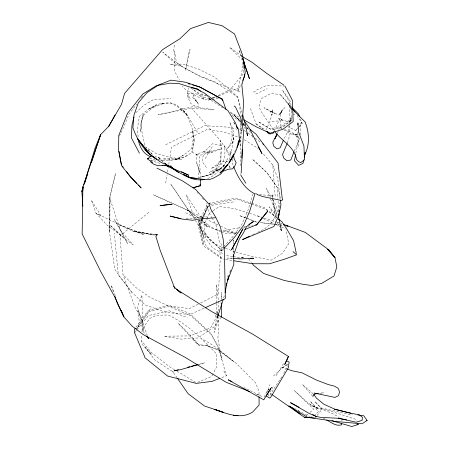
<?xml version="1.0" encoding="UTF-8"?>
<svg xmlns="http://www.w3.org/2000/svg" width="449" height="449" viewBox="0 0 449 449"><rect width="100%" height="100%" fill="white"/><g stroke="black" fill="none" stroke-linecap="round" stroke-linejoin="round"><path stroke-width="0.34" stroke-dasharray="2.25 1.68" d="M216.53 303.294L216.513 311.713L216.008 314.379M216.53 302.592L216.564 284.357L218.366 300.476M300.375 134.846L300.432 127.679L301.212 122.605L299.898 125.709L299.062 126.657M297.85 132.444L298.63 146.823M233.188 253.023L233.239 248.892M233.289 244.761L233.351 239.946M232.633 158.884L232.548 163.436L233.413 165.883M221.666 300.707L221.851 292.518L221.262 299.264M240.782 165.732L240.159 146.026L241.882 127.303M240.99 124.076L240.159 146.026M218.899 316.27L217.911 338.63L221.806 359.475L218.192 347.436L211.462 334.763L191.263 316.001L168.313 306.134L148.877 311.937L136.962 328.241M217.597 316.186L217.226 323.566L214.061 332.473L217.03 315.557M217.726 313.503L217.86 310.815L217.148 314.878M177.136 377.862L172.427 371.07L173.707 372.238L155.208 360.395L144.887 346.886L151.442 354.441L142.978 345.191L141.486 340.842L141.8 335.364M141.996 331.94L142.148 329.201L149.702 318.442L156.578 315.22L168.151 314.99C187.261 323.774 202.269 339.242 216.783 354.053L216.727 366.62L213.236 373.355M341.88 420.915L341.964 419.619M279.317 207.988L279.665 203.173M279.963 199.047L280.159 196.297L277.162 187.317L266.796 172.495L252.433 159.176L266.796 172.495L277.162 187.317L277.864 198.34M173.752 51.281L174.302 44.064M158.508 159.799C169.963 161.483 182.996 159.984 191.931 152.076L196.179 154.31L196.797 163.15L198.447 167.556L198.104 171.793L199.064 177.984M220.914 303.311L221.026 301.958M289.852 124.188L290.318 119.456L289.689 122.381L291.12 117.728L289.178 122.016L278.391 118.755L283.297 120.933L280.401 118.53L280.445 124.777L278.835 129.363M165.698 183.125L167.056 174.841M167.511 172.085L168.302 167.252M168.751 164.491L171.613 147.036L207.466 129.205L225.931 132.59L242.544 138.707M227.772 277.269L228.126 275.31M295.812 153.21L298.366 141.643L296.301 135.07L298.624 137.557L292.821 133.847L298.467 134.941M215.879 315.046L214.869 320.384L210.575 327.865L189.905 335.914L163.947 336.194L181.312 339.118L197.93 337.968L214.184 326.805L221.301 317.089M198.885 106.071C195.803 106.823 192.767 105.347 190.601 103.203L188.114 97.742L187.491 93.1L188.58 87.892M243.077 65.661L237.543 91.927L241.276 83.66M268.446 389.85L269.602 384.653M229.91 272.251L230.646 269.546L229.888 272.223M289.717 125.535L288.213 130.889L283.79 139.454M299.623 138.056L294.28 151.251M217.731 316.085L216.929 318.829L218.012 315.731M223.653 298.001L224.449 295.358M253.096 193.934L247.708 211.013L241.764 224.449L232.756 236.769L223.984 246.181M234.771 151.869L235.747 149.259M135.228 332.299L136.384 330.447M203.408 218.119L200.192 226.375L206.287 246.636L222.008 257.973M203.655 217.479L207.612 207.32L208.746 205.737L235.001 201.68M287.422 142.9L290.093 133.909L288.78 126.416L291.732 128.61L295.717 130.446L298.478 127.443M277.359 133.14L278.15 131.327M199.962 220.279L198.003 224.719L203.223 245.726L222.345 259.028L225.084 259.443M201.079 217.743L207.286 204.166M201.719 219.735L199.446 224.82L202.583 242.752L204.059 244.553L199.446 224.82L201.758 219.415M202.005 219.101L207.977 205.754L202.039 218.792M119.462 136.103L124.233 125.754L128.863 114.175L136.715 104.252M201.91 219.381L199.777 223.759L204.273 237.779L197.717 219.999M202.213 218.753L208.605 205.614M205.395 158.576L208.589 152.076L212.248 146.761M265.752 130.429C269.153 123.761 271.886 116.65 272.964 109.208L271.937 115.191L270.135 111.184L263.945 107.754L274.855 113.384L270.135 111.184L278.913 115.073L284.93 107.311M264.091 397.264L266.627 392.168L268.85 389.204L267.958 390.686M274.317 130.895L279.794 118.867L281.837 110.403L280.047 114.579L282.483 109.73L278.913 115.073M212.916 373.972L211.647 376.419L197.801 382.324M281.798 376.762L272.504 390.978L269.462 396.366M283.701 373.271L287.865 365.638M273.172 386.78L269.501 392.881L271.218 394.065M276.141 375.639L283.964 362.871M209.515 203.739L210.098 202.853L208.566 204.783M150.533 308.592L136.552 328.803L138.797 325.57L138.359 326.445L139.274 322.365L137.647 308.121L138.533 303.754L141.901 294.999L143.209 331.48L145.65 334.825M141.334 97.719L142.872 95.542M289.178 122.016L292.288 117.638M135.929 327.231L147.901 311.039L168.684 305.219L189.809 313.548L210.772 333.388L218.22 346.561L226.403 375.83L220.42 378.12M317.151 415.471L321.95 409.146L314.822 401.473L320.878 407.81L347.554 414.051L352.431 414.466M136.816 329.914L148.406 315.596L169.065 310.764L187.396 317.606M295.717 130.446L297.39 128.549M298.939 126.938L302.155 123.436L300.471 119.041M200.624 302.94L218.36 293.994L220.234 258.809L219.83 250.637L221.604 250.94L222.137 250.362L221.133 243.863L219.303 242.146L218.584 236.808L215.784 224.253L212.63 218.921M219.83 250.637L223.523 246.675M221.604 250.94L223.501 248.937M266.627 392.168L267.66 391.18L267.481 390.187M313.986 415.886L318.358 411.767L310.242 401.288L316.427 407.518C329.718 410.56 342.632 414.977 355.541 419.282L356.427 421.01M135.733 112.806L143.495 105.549L153.928 99.302L171.058 98.724M273.458 376.043L282.718 367.563L288.095 363.971L281.422 368.438L282.718 367.563L286.49 368.859M307.924 414.259L306.364 415.639L304.568 414.55M310.012 412.418L313.655 409.191L294.353 390.591L305.539 400.749L311.14 405.206L318.498 409.056L310.265 404.644L311.14 405.206C320.328 409.92 330.935 411.447 339.343 417.682M148.714 212.388L120.018 235.921L123.015 274.698L135.306 307.98L142.406 319.385L143.209 331.48L138.174 309.793L147.328 335.437M282.825 126.472L290.974 120.315M187.379 155.674L175.396 159.872C181.065 156.606 186.879 153.384 191.448 148.608L193.485 137.837L192.683 130.087L189.529 120.977L185.572 113.17L176.524 104.757L170.25 102.737L160.776 103.393L148.428 109.158L139.392 116.437L137.484 128.016L138.202 138.404M212.495 211.097L209.588 213.011L204.014 224.87L205.316 237.072L206.366 239.182L212.433 247.764L223.327 253.904M213.079 210.716L219.466 206.501L235.366 208.807L247.646 212.753M236.859 232.425L235.714 233.177L223.327 230.612L240.484 227.581M243.156 228.26L246.024 226.369M175.396 159.872L183.45 155.13M211.008 171.546L209.313 172.455L216.901 168.459L222.884 162.65L224.927 154.63L224.842 145.706L224.949 147.536M198.132 304.203L189.399 308.603L167.842 305.735L150.336 297.552L135.968 287.573L123.015 274.698M165.591 144.78L204.766 125.664L227.738 127.146L237.128 129.25M252.591 234.748L254.476 233.845M257.614 232.335L264.517 229.007L271.213 223.327L275.462 216.07L272.083 194.338L275.299 215.009M210.727 98.976L208.263 100.138L196.959 96.597L183.473 88.032L182.496 86.174M211.344 98.685L215.66 96.647M218.124 95.48L229.837 89.946L243.611 73.496L242.718 62.063M255.807 94.037L267.29 88.728M203.981 308.255L190.112 314.491L166.399 312.566L145.066 304.832L131.843 292.35L118.132 274.429L114.776 269.209L109.107 229.394L110.022 197.437L109.797 232.223L109.399 198.553L115.567 173.404L109.691 198.104L120.506 230.315L127.78 243.796L114.428 219.533L121.87 232.195L133.173 244.828L124.306 238.436L110.011 225.089L124.306 238.436M200.321 178.13L199.575 157.229L198.828 156.084L196.179 154.31L203.358 151.846L207.236 152.413L210.076 151.173L221.784 148.911L220.369 140.52L191.661 108.394M210.205 99.358L208.263 100.138L211.586 99.633M212.792 98.314L216.025 97.012M218.612 95.968L238.666 87.892M236.999 232.666L235.714 233.177L221.177 226.397M197.291 178.438L201.5 176.912L212.686 173.943L217.67 168.454L212.686 173.943L201.5 176.912L209.75 174.762L216.715 168.089L219.219 161.371L227.738 161.286L229.428 159.479L230.124 157.178L225.987 149.708L230.185 145.375L228.148 147.62C233.744 140.324 232.655 130.39 229.692 122.173C236.601 132.73 232.554 144.337 230.376 155.612L230.539 152.138L229.585 151.139L233.3 153.923M207.657 178.433C214.807 176.204 219.718 169.643 225.095 164.71C222.098 169.879 216.008 169.705 211.827 173.275C218.265 170.255 225.701 166.181 227.323 158.615C225.853 163.919 221.509 168.846 216.238 170.468L220.279 169.447L218.815 169.694L222.637 170.985M198.688 364.476L204.66 362.764L198.587 364.375M253.331 92.056L254.83 91.641L255.952 90.311L266.706 85.439L284.217 86.04M210.222 204.418L236.326 199.047L250.626 203.998M208.51 203.498L235.371 197.992L251.081 203.15M243.919 226.975L247.348 226.369M248.039 226.251L252.843 225.398M212.254 99.532L218.904 98.527M319.677 393.369L323.611 392.869L320.238 392.931M271.926 121.449L280.097 120.809M207.236 152.413L212.573 151.998L221.784 148.911L221.205 149.41L220.369 140.52L231.184 156.673M177.406 158.699L162.768 158.952L181.654 159.451L164.727 155.994L155.595 153.171L145.981 147.407M186.155 218.674C193.76 219.219 201.13 215.874 208.763 217.193M232.964 258.124L227.441 258.085L232.936 258.428M237.802 258.153L241.253 258.175M203.358 151.846L212.573 151.998L200.798 155.118L196.179 154.31M259.443 194.501L275.17 196.129L272.768 164.985L262.491 152.997M150.971 160.478L155.584 160.798M310.753 416.902L312.122 417.003M212.13 97.354L217.524 97.792M314.839 417.211L316.259 417.34M207.898 345.971L197.908 344.854L178.124 323.347L183.922 328.707L194.075 339.264L198.565 344.624L206.837 345.573L218.944 350.287L236.174 363.348L255.436 382.621L258.983 391.298L259.028 396.097M274.109 224.169L260.403 222.603L273.57 224.276M274.794 224.247L278.908 224.719M279.592 224.797L283.706 225.269M232.666 256.598L226.352 255.61M233.345 256.682L243.369 257.911M274.26 224.36L279.098 224.96M279.789 225.044L283.246 225.477M215.806 82.246L199.03 75.623L181.256 66.115L169.935 64.572L182.608 64.05L198.2 68.91L214.19 76.858L228.176 88.234L237.807 97.13L241.96 112.272M152.441 234.058L135.761 231.751L151.801 234.558M150.252 160.473L161.303 163.778M291.811 107.182L280.417 94.677L271.162 93.313L261.644 98.511L259.084 105.015L259.387 107.844L261.801 112.475L274.227 130.855M243.633 257.894L240.866 257.473L243.566 258.052M225.768 259.55L232.616 260.594M133.342 231.308L144.196 234.67L118.362 224.472L133.342 231.308L152.222 234.76M221.02 145.442L212.304 143.792L204.368 151.863L202.594 157.947L202.05 161.46L207.421 168.869M151.773 234.423L133.589 230.651L118.508 224.135L96.019 213.236L91.315 200.013L101.076 215.93L96.019 213.236L107.384 225.359L121.763 236.09M239.811 129.851L245.85 131.203M157.537 159.434L162.145 160.798L165.181 164.429M206.192 95.873L200.916 94.554L192.267 88.745M154.748 156.437L159.008 157.633L160.821 159.474L157.689 156.611L165.311 163.907L164.323 163.487L165.574 163.936M249.588 213.376L261.458 217.204M264.119 218.068L276.084 221.969M276.752 222.182L280.075 223.265M280.737 223.484L282.067 223.916M251.737 203.363L264.175 207.449L276.578 217.484M240.142 91.708L215.486 82.784L198.879 75.915L181.256 66.115L162.746 52.252L175.694 63.775M251.277 204.222L265.584 209.178L276.932 218.018M149.708 158.188L154.877 160.001M245.726 217.793L239.295 215.531L245.642 217.844M246.372 218.023L257.198 222.306L246.277 218.074M169.324 165.288L171.827 166.186M224.854 248.05L218.977 245.917L210.828 241.478L204.75 232.234M225.505 248.291L235.304 251.85M235.955 252.085L249.835 255.969L271.314 260.111L282.528 253.253L288.685 243.7L285.996 229.635M206.837 345.573L217.894 349.782L233.783 361.664C223.658 353.284 213.584 344.742 201.702 338.894M256.188 394.155L261.397 396.209L243.88 387.549M220.7 231.6L207.045 226.173L198.604 220.038M221.351 231.858L224.601 233.149L234.788 233.121L218.579 230.578L204.727 223.978L207.747 227.688L201.663 218.467M282.168 128.487L279.665 127.421L281.416 128.448M284.677 129.553L297.827 135.155L290.772 133.903L283.757 129.812M198.806 218.214L188.833 210.806L153.418 194.832L187.295 209.992L202.942 217.675M257.473 215.907L262.519 218.225M263.153 218.517L273.879 223.45M276.404 224.612L280.821 226.644M281.45 226.936L285.238 228.676M218.018 224.921L206.697 219.516M297.99 410.605L309.602 416.481M185.695 212.747L196.174 218.248M199.261 219.864L209.739 225.364M196.353 218.405L191.846 215.133L188.833 210.806L187.295 209.992L198.654 218.214M222.867 108.041L212.674 101.227L208.072 97.242M230.011 112.02L238.924 117.021M323.297 418.019L325.536 419.304M174.554 369.774L169.801 366.945L151.74 352.88L141.486 340.842M176.928 371.188L196.539 382.857M230.881 113.047L233.878 114.837L240.08 120.916M294.398 408.388L300.381 412.014M244.295 139.791L258.332 148.467M166.102 163.924L165.019 163.223L166.124 164.031M216.996 83.29L237.807 97.13L241.293 115.73M250.514 108.445L256.082 123.913L263.473 128.975M256.082 123.913L263.445 128.998M200.928 219.858L204.901 222.738L201.023 219.858M241.854 56.305L229.635 47.285L241.955 59.644M248.011 132.938L252.383 136.17M255.116 138.191L260.583 142.238M190.932 88.099L201.854 96.277L210.985 99.571L207.27 96.428M181.256 66.115L176.384 62.405L174.594 51.04L174.678 71.307L179.241 79.978M243.105 123.621L244.722 124.945M205.142 94.627L206.736 95.979M231.976 115.185L240.911 122.802M243.01 124.592L244.587 125.933M246.692 127.724L248.791 129.52L250.447 132.528M313.267 393.846L302.503 384.546L312.858 396.45M197.42 132.292L187.789 115.848L181.699 108.198L187.912 116.055L177.333 106.52L171.529 103.472L160.776 103.393L163.896 103.377L148.428 109.158L156.42 104.69L142.58 115.859L140.947 123.116L140.492 132.135L142.58 115.859L143.691 114.411L140.947 123.116L142.047 132.618L145.201 146.587M291.929 108.759L280.417 94.677M241.023 121.696L233.878 114.837L241.012 121.836M234.44 115.371L240.872 121.713M242.853 123.66L244.834 125.613M246.815 127.567L248.791 129.52L246.843 127.595M242.948 123.744L244.896 125.669M147.788 149.792L152.8 154.899L144.258 145.594M193.339 339.349L199.53 345.679M202.325 198.161L203.7 199.67M197.156 192.458L198.093 193.497M286.922 102.456L291.985 108.271M185.572 113.17L187.789 115.848M277.089 216.805L269.462 206.854L276.051 219.971M131.843 292.35L118.306 274.614L114.299 233.149M248.477 258.635L251.389 262.48M235.181 124.39L233.295 121.685L235.77 125.625M240.793 115.881L241.596 117.032M191.846 215.133L170.749 183.995L188.833 210.806M201.281 217.888L186.071 194.838L191.802 210.233L193.137 216.609L194.254 218.669M195.276 220.336L204.598 234.715L222.075 250.677L205.406 234.457L197.975 219.959M297.148 115.466L302.155 123.436M212.276 218.332L210.171 214.779L207.062 207.343L206.916 203.189M271.207 196.937L266.302 188.49L270.225 198.149M272.605 199.35L276.107 205.384L277.819 213.556M228.844 165.485L230.505 168.476L229.4 166.203M252.097 135.542L253.09 137.349M223.821 370.936L226.403 375.83M291.979 110.572L288.443 103.758L291.844 110.23M293.59 113.664L294.23 114.905L293.635 113.737M277.302 222.468L279.497 226.84M187.491 93.1L190.331 98.926M201.82 93.319L203.156 96.204L204.048 99.998C200.709 94.851 193.85 91.865 187.89 93.566L188.114 97.742M241.82 56.692L238.919 49.912L241.994 58.151M270.483 198.795L277.28 215.542L273.553 203.543M115.281 295.487L111.099 285.098L113.58 292.327M272.768 164.985L277.678 178.146L280.227 199.272M243.122 123.284L245.771 130.519M196.797 163.15L200.187 173.331L198.447 167.556M268.429 393.739L268.985 396.315M239.946 118.413L241.556 132.438M278.038 201.096L278.649 210.733M218.399 301.161L218.837 310.753M233.424 239.996L233.48 243.504M233.547 247.713L233.615 251.917M221.093 151.521L220.813 163.75L211.131 168.678L220.347 161.96L220.291 162.594L221.093 151.521M194.423 139.892L191.931 152.076L193.575 144.988L192.683 130.087L194.423 139.892M188.934 52.735L185.459 70.566L190.056 49.39L188.934 52.735M233.89 137.405L231.656 144.365L233.89 137.405M193.99 94.632L193.356 96.406C194.698 99.442 197.15 101.53 198.587 104.46L196.982 101.519L195.528 100.368L197.218 101.901L192.767 97.54L193.99 94.632M291.485 120.512L282.842 127.146L271.516 129.941L258.254 121.606L270.393 128.998L281.265 126.248L290.076 119.535L289.341 101.283L282.292 90.277L283.622 91.54L290.84 101.99L291.485 120.512M192.913 106.677L158.031 114.821L191.325 108.31L214.044 109.584L192.913 106.677"/><path stroke-width="0.67" d="M242.202 149.405L242.151 156.987L241.119 173.286M297.911 124.985L297.928 122.953L298.591 132.006L303.951 146.06L304.45 159.838L300.555 162.751L298.153 161.258L296.469 159.468C294.606 147.019 282.023 140.992 274.968 131.944M221.301 317.089L221.604 303.44M241.792 158.076L243.588 132.242L240.821 118.025L235.405 106.901L234.092 105.992M134.425 332.967L134.644 329.319L135.104 328.348M341.706 423.502L341.622 424.793C336.015 426.673 331.334 422.386 326.659 419.95M242.028 125.249L243.639 102.681L241.815 84.777L245.109 73.557L245.205 71.795L242.511 54.862L234.53 33.95L221.991 25.66L208.387 22.45L190.516 28.629L179.841 38.81L162.527 49.637L124.553 93.409L121.539 104.269L108.765 126.281L100.638 134.599L95.132 147.906L83.907 184.921M278.868 214.179L278.767 215.542L273.896 226.487L242.55 239.586L249.453 236.264M278.941 213.477L278.767 215.542L280.945 204.845L280.311 199.951M225.162 292.703L226.756 283.336M226.717 283.145L226.251 285.755L228.996 275.624M295.565 154.585L294.449 160.753L298.686 165.378L302.974 163.442L303.855 159.782M304.22 157.779L305.202 152.43L304.562 155.09C310.046 144.701 309.249 132.68 305.14 121.993L292.4 109.186M243.644 62.967L243.93 61.62L242.774 58.667M133.97 116.987L131.911 125.507L131.484 137.961L139.415 153.238M228.193 278.24L227.626 280.243L233.817 264.54L233.66 254.723M217.928 315.411L218.321 314.07M223.254 299.32L218.012 315.731M83.306 186.902L81.903 191.527L82.835 206.13M82.773 188.883L81.903 191.527L82.88 186.851L100.638 134.599L91.489 162.403M84.519 183.585L87.785 173.656M233.149 256.463L239.188 239.289L243.347 233.076L246.585 226.543L253.466 221.452L248.886 224.478M237.706 144.034L239.418 139.459L238.582 129.256L236.314 126.012M287.18 143.512L282.848 153.625L282.634 154.967L283.97 158.385L286.939 160.72L290.778 160.001L294.028 151.874M277.095 133.746L274.99 138.584L276.859 134.599M283.51 140.094L280.154 147.788L276.988 148.877L273.839 146.29L272.869 143.186L273.048 141.71L276.769 134.638M242.707 80.483L244.716 76.033L244.604 73.973M288.443 356.472L284.761 364.431L288.443 356.472L252.77 334.174L211.552 311.499L176.479 289.279M232.874 155.932L233.418 154.776M236.819 147.502L239.16 142.513L239.418 139.459C236.803 152.391 229.742 164.312 219.915 173.061L221.306 171.54M233.082 155.444L231.387 159.019L229.13 162.392M232.576 156.549L229.136 162.235M274.013 131.501L273.104 133.325L270.208 133.942L268.631 133.679L266.577 131.361M115.062 115L108.765 126.281M270.713 388.295L263.81 399.851L228.238 379.815L231.993 381.672M271.651 387.263L266.167 395.945L269.843 398.111L270.5 397.646L288.269 367.905L289.139 362.152L286.49 360.609M312.858 396.45L314.429 394.031L318.363 393.532M227.637 164.379L220.947 173.892L214.027 177.815L209.318 179.673L203.509 179.353L190.32 177.675L183.551 174.549L190.32 177.675L196.595 178.36M227.637 164.429L222.704 170.019M259.079 221.828L256.486 225.022L267.716 211.176L259.943 220.762M155.915 234.541L157.307 234.732L155.859 236.292L160.102 250.104L174.919 288.769M223.972 248.437L234.389 237.437L243.779 225.112L249.812 210.862L254.925 193.873C244.166 188.67 237.841 177.271 233.626 166.5M282.432 199.923L281.686 200.54L262.53 196.505L257.737 194.821M152.733 162.628L147.384 158.862L151.863 155.629M357.898 414.994L363.707 415.752L367.097 420.371L363.112 423.115L361.434 423.761L336.194 421.527L307.458 417.306L288.83 405.963L293.107 408.13M236.831 127.314L237.532 128.442L235.54 122.975L227.896 110.6L204.418 93.151L197.509 89.441L178.545 83.43L170.07 83.222L158.07 85.31L146.969 92.685L138.331 102.742L133.987 115.051L132.91 127.752C137.416 140.447 144.904 152.598 156.841 159.496L152.525 155.977M157.234 85.843L158.07 85.31M205.244 307.688L224.781 298.905L225.331 298.293L224.444 252.181L223.153 239.025L220.42 226.975L215.817 217.479L210.755 209.054L209.391 204.632L195.792 189.613L182.328 180.779L156.987 168.128M244.727 229.568L256.957 224.674L255.588 224.915M223.271 171.204L228.137 169.267L232.683 168.83L234.816 166.007L236.163 162.74L234.193 158.839L233.413 154.54M357.617 423.312L358.212 424.462L351.803 426.55L331.901 420.691M219.769 378.367L211.922 381.381L196.241 383.379L167.645 376.071L144.791 357.584M366.277 420.668L367.097 420.371M199.569 185.746L192.924 187.794L200.344 185.847L200.327 179.533M147.384 158.862L148.546 158.525M198.026 364.667L180.784 369.606L174.296 370.801L178.343 369.729M187.789 367.231L189.815 366.693M191.167 366.339L197.234 364.728M357.006 424.709L358.212 424.462M204.323 179.499C189.192 182.367 177.86 169.593 164.643 165.109M215.296 217.771L199.861 218.932L192.492 220.268L182.159 219.084L170.188 216.092L180.812 218.68M152.699 234.76L157.307 234.732M250.233 258.231L253.685 258.254L240.496 258.899L233.626 258.472M311.067 417.598L304.349 417.25L271.785 394.463M310.646 417.632L304.349 417.25L311.062 417.75M311.718 417.795L314.356 417.974M286.703 225.903L288.084 226.077L305.275 232.402L329.173 250.149L334.982 257.619L336.823 266.931L334.005 275.983L321.568 283.482L311.797 285.525L302.575 284.206L284.284 280.462L263.557 273.43L253.472 265.224L252.226 263.58M233.985 260.802L253.163 263.731L269.552 263.782L284.206 259.275L296.654 254.802L293.045 251.676M314.171 393.038L334.982 397.393L338.383 395.76L339.556 392.218L338.591 389.064L337.642 387.93L334.202 386.084L328.202 384.54L316.365 380.045L302.082 372.838L292.153 370.801L287.124 369.072M350.961 413.26L334.786 409.235L350.961 413.26L359.385 414.842L362.399 417.273L362.107 420.365L356.124 422.223L338.552 418.272L320.979 417.424L316.354 416.52L308.923 413.305L290.509 402.669L299.124 407.288M338.641 418.3L346.65 419.866M191.223 87.336L197.319 88.823L200.495 91.198M285.76 225.505L288.084 226.077L283.398 224.348M188.131 83.637L190.073 84.199M192.655 84.945L199.76 87.005L222.508 99.358L225.954 109.483M199.76 87.005L185.594 82.246L170.968 80.152L155.904 86L142.838 93.981L127.567 113.249L118.783 135.424L118.587 150.292L121.443 165.473L130.541 177.091L141.154 187.968L138.348 185.005M166.854 165.384L172.41 167.365L165.99 165.563L162.723 165.311L163.032 165.322L157.969 165.76L153.592 164.16L150.628 161.954M249.683 391.59L226.257 382.34L185.022 357.281L143.225 334.6L131.995 326.013L123.902 316.921L117.413 303.502L114.933 296.273M150.987 156.746C143.585 154.49 139.083 146.368 138.253 139.095M168.678 165.703L165.569 164.323L174.987 169.425L188.771 175.256L181.222 171.613M255.722 193.614L257.591 194.451M335.24 409.353L323.886 404.257L316.45 398.128L313.778 394.289M299.113 413.4L300.314 413.995M312.661 414.545L316.354 416.52M200.091 87.128L222.508 99.358L221.986 98.948L222.597 100.84M243.661 119.715L255.515 126.45L269.164 132.865L267.458 131.697M163.767 163.801L159.412 161.331L152.29 156.022M242.432 56.641L251.749 62.085L266.588 73.282L284.032 85.22M169.997 166.871L176.289 170.626M171.608 167.488L170.44 166.725L171.512 167.488M172.77 168.252L175.682 170.16M267.413 131.731L269.675 133.297L282.853 129.329L293.208 121.443L292.344 100.206L284.919 86.068M172.59 168.252L178.494 172.461L176.592 170.671M262.766 143.854L263.86 144.662L278.026 163.038L282.382 199.676M278.554 219.28L279.632 220.122L278.784 219.017M293.135 408.753L296.396 411.284M297.485 412.131L298.568 412.979M176.884 289.768L181.07 293.04L173.527 286.462M278.739 219.23L281.972 221.851L286.31 228.204L293.595 240.675L296.346 253.438M250.115 129.351L256.042 134.206L263.619 144.365M148.215 152.458L144.976 149.82L148.602 152.952M150.673 154.742L151.711 155.635M292.293 107.67L298.551 114.024L299.511 116.532M136.945 183.523L130.395 176.614L126.607 171.625M292.451 108.798L295.004 112.054M122.397 166.079L123.239 167.191M146.464 335.942L148.501 338.726L147.8 336.756M243.998 120.484L249.605 128.537L262.014 153.62L258.383 146.991M177.523 378.428L188.12 393.717L204.503 406.003L223.821 412.524L214.79 409.432C226.891 413.652 240.4 419.725 252.546 412.126L259.112 405.009L259.034 396.781M240.597 174.784L245.822 183.214M280.754 229.338L281.383 230.59L278.245 215.599M242.612 58.538L249.481 78.777L243.195 60.267M134.756 333.197L144.814 357.056M121.286 310.427L123.902 316.921L114.635 296.727L100.733 271.51L82.15 233.935L82.88 186.851L82.913 190.303M246.731 133.151L247.696 135.783L245.429 124.766L242.69 114.905M200.344 185.847L200.024 184.169M118.974 151.369L121.426 164.295M243.93 61.62L244.267 67.799M279.177 210.721L279.059 212.102L279.171 210.727M242.858 228.934L231.656 249.599L242.858 228.934M170.53 204.289L160.04 205.664L172.124 204.222L170.53 204.289M237.925 415.477L233.295 415.404L237.914 415.46M334.6 257.142L327.641 249.262L334.982 257.619L334.6 257.142M150.404 154.905L137.736 139.005L150.404 154.905"/></g></svg>
